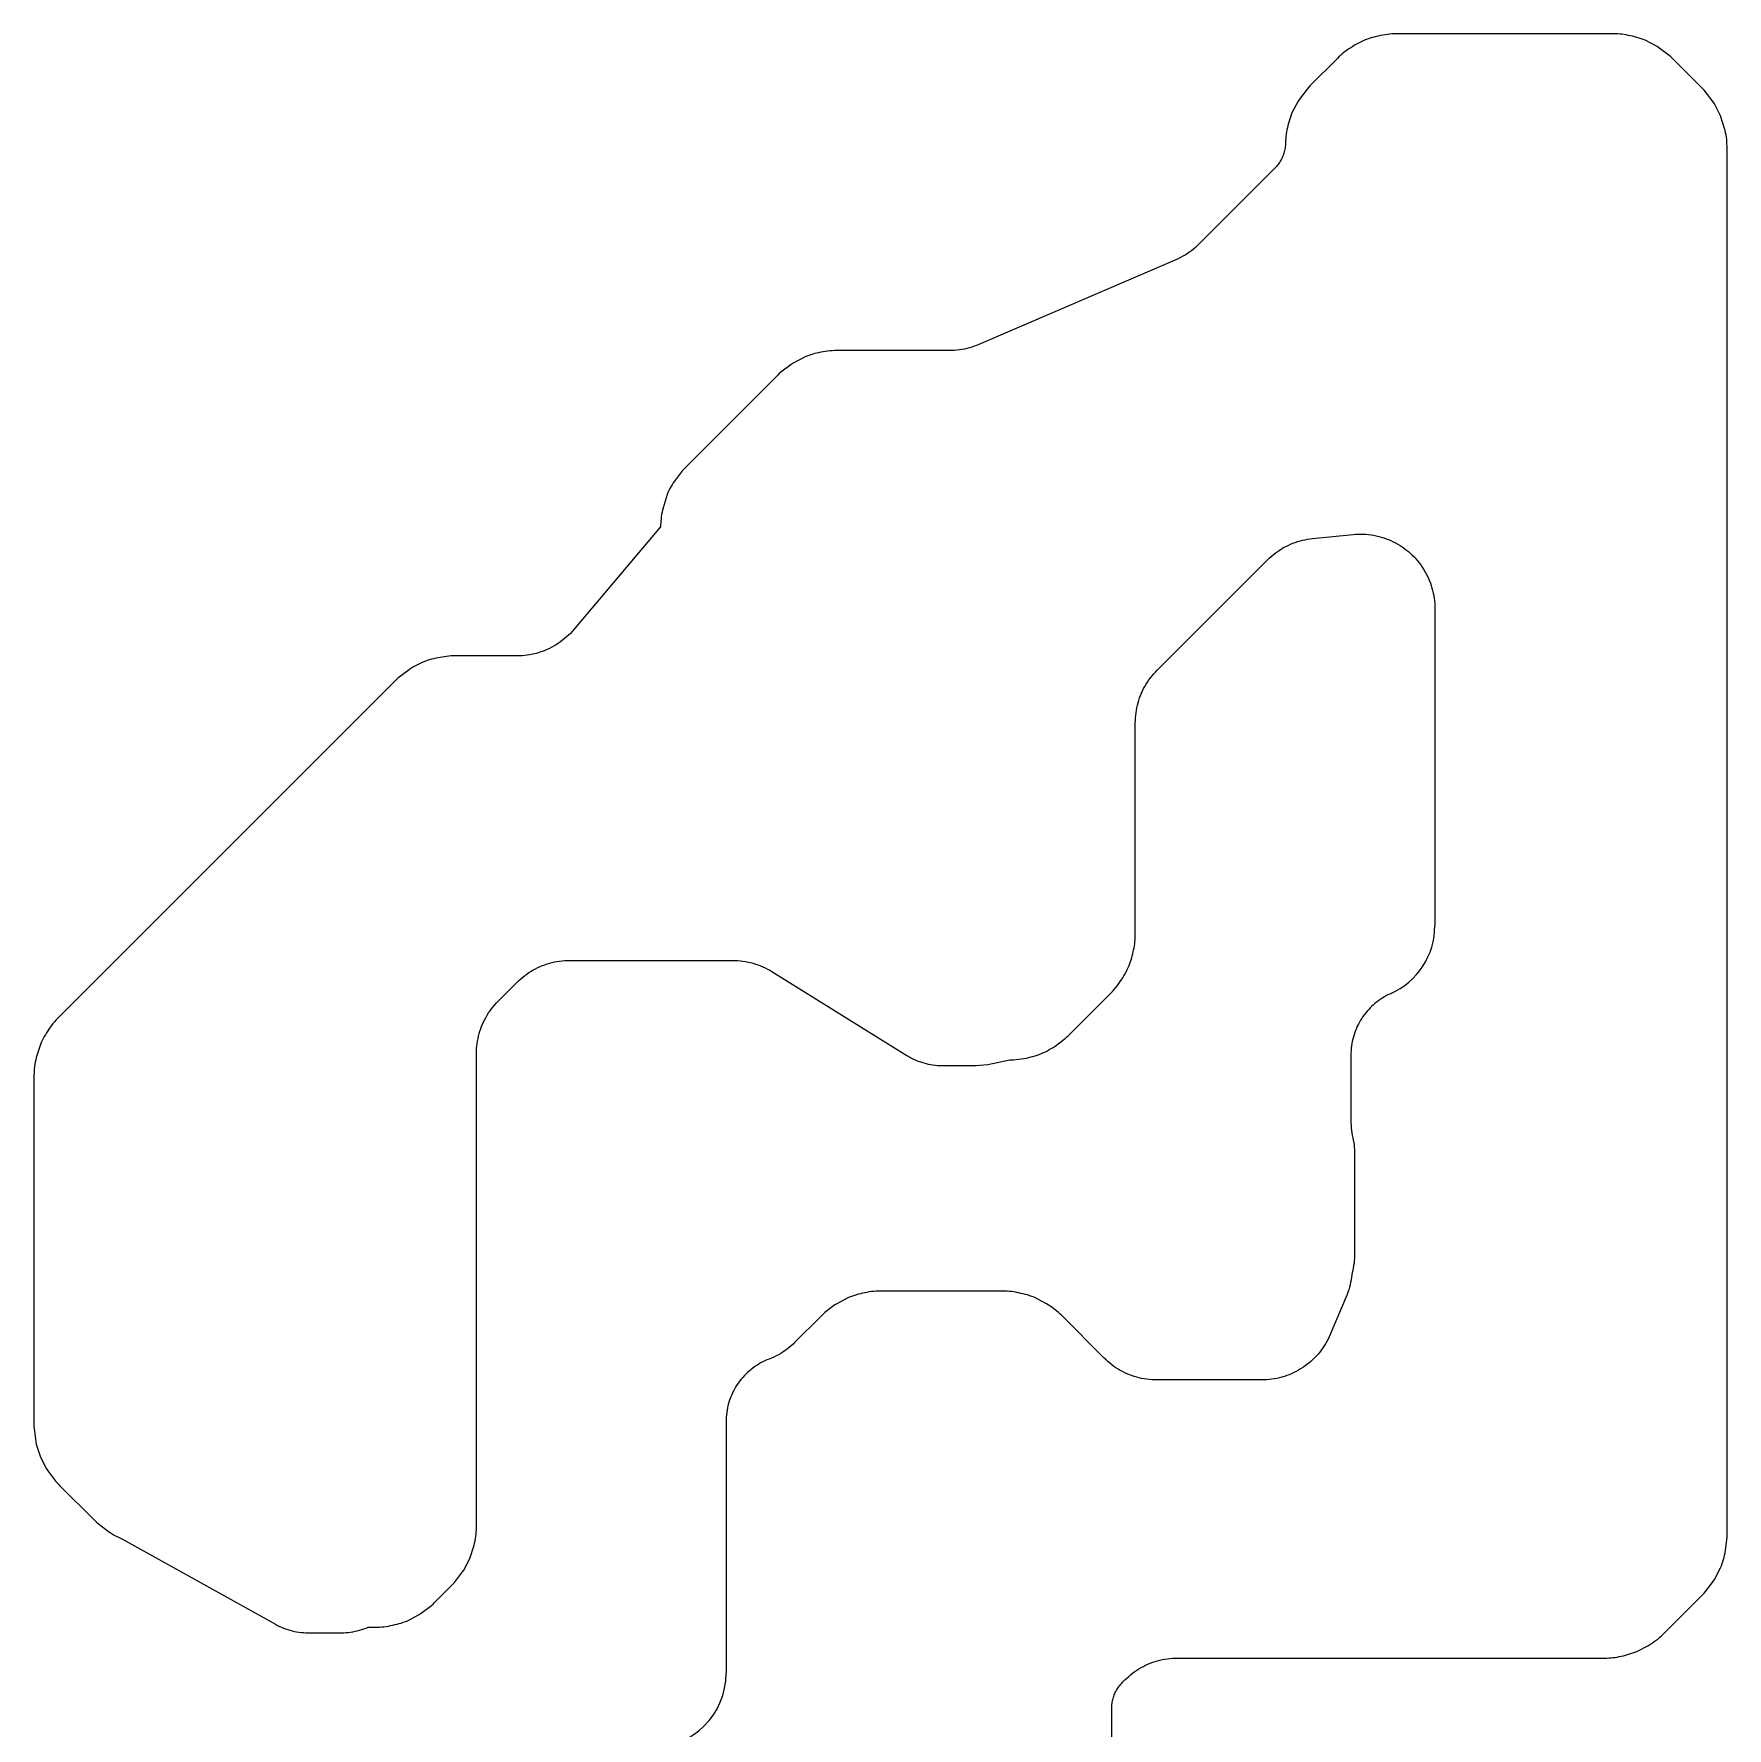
# Model space of a CAD drawing. Extents: x -48 to -1, y -15 to 136.
# Drawn here: x -48.1 to -2.6, y 90.41 to 135.93 of the extents above; entities that cross this region are included whole.
import ezdxf

# ---------------------------------------------------------------- set-up
doc = ezdxf.new("R2010")
doc.units = 0
doc.layers.add('DEFAULT', color=7, linetype='CONTINUOUS')

msp = doc.modelspace()

# ---------------------------------------------------------------- linework, layer by layer
at = {"layer": 'DEFAULT'}
for p, q in [((-12.507, 135.681), (-12.559, 135.653)), ((-12.454, 135.708), (-12.507, 135.681)), ((-12.4, 135.733), (-12.454, 135.708)), ((-12.345, 135.756), (-12.4, 135.733)), ((-12.294, 135.777), (-12.345, 135.756)), ((-12.242, 135.797), (-12.294, 135.777)), ((-12.189, 135.815), (-12.242, 135.797)), ((-12.136, 135.831), (-12.189, 135.815)), ((-12.083, 135.845), (-12.136, 135.831)), ((-12.029, 135.858), (-12.083, 135.845)), ((-11.974, 135.87), (-12.029, 135.858)), ((-11.914, 135.884), (-11.974, 135.87)), ((-11.854, 135.896), (-11.914, 135.884)), ((-11.793, 135.907), (-11.854, 135.896)), ((-11.732, 135.915), (-11.793, 135.907)), ((-11.67, 135.921), (-11.732, 135.915)), ((-11.609, 135.926), (-11.67, 135.921)), ((-11.547, 135.928), (-11.609, 135.926)), ((-11.481, 135.929), (-11.547, 135.928)), ((-5.664, 135.929), (-11.481, 135.929)), ((-5.598, 135.928), (-5.664, 135.929)), ((-5.541, 135.926), (-5.598, 135.928)), ((-5.484, 135.922), (-5.541, 135.926)), ((-5.427, 135.917), (-5.484, 135.922)), ((-5.37, 135.91), (-5.427, 135.917)), ((-5.313, 135.901), (-5.37, 135.91)), ((-5.257, 135.89), (-5.313, 135.901)), ((-5.201, 135.877), (-5.257, 135.89)), ((-5.14, 135.864), (-5.201, 135.877)), ((-5.082, 135.85), (-5.14, 135.864)), ((-5.025, 135.835), (-5.082, 135.85)), ((-4.967, 135.818), (-5.025, 135.835)), ((-4.911, 135.799), (-4.967, 135.818)), ((-4.855, 135.779), (-4.911, 135.799)), ((-4.8, 135.756), (-4.855, 135.779)), ((-4.484, 135.59), (-4.8, 135.756)), ((-13.072, 135.271), (-13.809, 134.534)), ((-13.03, 135.312), (-13.072, 135.271)), ((-12.986, 135.351), (-13.03, 135.312)), ((-12.943, 135.389), (-12.986, 135.351)), ((-12.899, 135.426), (-12.943, 135.389)), ((-12.854, 135.461), (-12.899, 135.426)), ((-12.808, 135.494), (-12.854, 135.461)), ((-12.761, 135.527), (-12.808, 135.494)), ((-12.713, 135.557), (-12.761, 135.527)), ((-12.661, 135.59), (-12.713, 135.557)), ((-12.611, 135.622), (-12.661, 135.59)), ((-12.559, 135.653), (-12.611, 135.622)), ((-4.432, 135.557), (-4.484, 135.59)), ((-4.159, 135.351), (-4.432, 135.557)), ((-4.116, 135.312), (-4.159, 135.351)), ((-4.073, 135.271), (-4.116, 135.312)), ((-3.26, 134.458), (-4.073, 135.271)), ((-13.889, 134.448), (-14.095, 134.175)), ((-13.85, 134.492), (-13.889, 134.448)), ((-13.809, 134.534), (-13.85, 134.492)), ((-3.219, 134.416), (-3.26, 134.458)), ((-3.18, 134.372), (-3.219, 134.416)), ((-2.974, 134.099), (-3.18, 134.372)), ((-14.129, 134.123), (-14.294, 133.807)), ((-14.095, 134.175), (-14.129, 134.123)), ((-2.941, 134.047), (-2.974, 134.099)), ((-2.775, 133.731), (-2.941, 134.047)), ((-14.415, 133.406), (-14.428, 133.35)), ((-14.402, 133.467), (-14.415, 133.406)), ((-14.294, 133.807), (-14.402, 133.467)), ((-2.667, 133.391), (-2.775, 133.731)), ((-2.654, 133.33), (-2.667, 133.391)), ((-14.47, 132.932), (-14.473, 132.897)), ((-14.467, 132.967), (-14.47, 132.932)), ((-14.466, 133.002), (-14.467, 132.967)), ((-14.464, 133.066), (-14.466, 133.009)), ((-14.466, 133.009), (-14.466, 133.002)), ((-14.461, 133.123), (-14.464, 133.066)), ((-14.455, 133.18), (-14.461, 133.123)), ((-14.448, 133.237), (-14.455, 133.18)), ((-14.439, 133.294), (-14.448, 133.237)), ((-14.428, 133.35), (-14.439, 133.294)), ((-2.641, 133.272), (-2.654, 133.33)), ((-2.63, 133.214), (-2.641, 133.272)), ((-2.621, 133.156), (-2.63, 133.214)), ((-2.613, 133.097), (-2.621, 133.156)), ((-2.608, 133.038), (-2.613, 133.097)), ((-2.605, 132.979), (-2.608, 133.038)), ((-2.602, 132.923), (-2.605, 132.979)), ((-14.627, 132.475), (-14.647, 132.446)), ((-14.609, 132.505), (-14.627, 132.475)), ((-14.591, 132.535), (-14.609, 132.505)), ((-14.575, 132.566), (-14.591, 132.535)), ((-14.56, 132.597), (-14.575, 132.566)), ((-14.546, 132.629), (-14.56, 132.597)), ((-14.532, 132.661), (-14.546, 132.629)), ((-14.521, 132.694), (-14.532, 132.661)), ((-14.51, 132.727), (-14.521, 132.694)), ((-14.5, 132.761), (-14.51, 132.727)), ((-14.492, 132.795), (-14.5, 132.761)), ((-14.484, 132.829), (-14.492, 132.795)), ((-14.478, 132.863), (-14.484, 132.829)), ((-14.473, 132.897), (-14.478, 132.863)), ((-2.601, 132.867), (-2.602, 132.923)), ((-2.601, 95.579), (-2.601, 132.867)), ((-14.759, 132.313), (-16.788, 130.284)), ((-14.735, 132.338), (-14.759, 132.313)), ((-14.711, 132.364), (-14.735, 132.338)), ((-14.689, 132.391), (-14.711, 132.364)), ((-14.667, 132.418), (-14.689, 132.391)), ((-14.647, 132.446), (-14.667, 132.418)), ((-16.838, 130.236), (-16.889, 130.19)), ((-16.788, 130.284), (-16.838, 130.236)), ((-17.412, 129.861), (-22.706, 127.583)), ((-17.349, 129.889), (-17.412, 129.861)), ((-17.287, 129.919), (-17.349, 129.889)), ((-17.226, 129.952), (-17.287, 129.919)), ((-17.167, 129.987), (-17.226, 129.952)), ((-17.109, 130.023), (-17.167, 129.987)), ((-17.052, 130.062), (-17.109, 130.023)), ((-16.996, 130.103), (-17.052, 130.062)), ((-16.942, 130.145), (-16.996, 130.103)), ((-16.889, 130.19), (-16.942, 130.145)), ((-23.027, 127.476), (-23.093, 127.461)), ((-22.962, 127.493), (-23.027, 127.476)), ((-22.897, 127.512), (-22.962, 127.493)), ((-22.832, 127.534), (-22.897, 127.512)), ((-22.769, 127.557), (-22.832, 127.534)), ((-22.706, 127.583), (-22.769, 127.557)), ((-27.749, 127.049), (-28.025, 126.84)), ((-27.697, 127.082), (-27.749, 127.049)), ((-27.377, 127.249), (-27.697, 127.082)), ((-27.327, 127.27), (-27.377, 127.249)), ((-27.275, 127.289), (-27.327, 127.27)), ((-27.224, 127.306), (-27.275, 127.289)), ((-27.171, 127.322), (-27.224, 127.306)), ((-27.119, 127.337), (-27.171, 127.322)), ((-27.065, 127.349), (-27.119, 127.337)), ((-27.012, 127.361), (-27.065, 127.349)), ((-26.952, 127.375), (-27.012, 127.361)), ((-26.891, 127.387), (-26.952, 127.375)), ((-26.83, 127.398), (-26.891, 127.387)), ((-26.769, 127.406), (-26.83, 127.398)), ((-26.707, 127.412), (-26.769, 127.406)), ((-26.645, 127.417), (-26.707, 127.412)), ((-26.583, 127.419), (-26.645, 127.417)), ((-26.518, 127.42), (-26.583, 127.419)), ((-23.497, 127.42), (-26.518, 127.42)), ((-23.429, 127.421), (-23.497, 127.42)), ((-23.361, 127.425), (-23.429, 127.421)), ((-23.294, 127.43), (-23.361, 127.425)), ((-23.227, 127.438), (-23.294, 127.43)), ((-23.16, 127.449), (-23.227, 127.438)), ((-23.093, 127.461), (-23.16, 127.449)), ((-28.109, 126.762), (-30.565, 124.305)), ((-28.068, 126.801), (-28.109, 126.762)), ((-28.025, 126.84), (-28.068, 126.801)), ((-30.565, 124.305), (-30.6, 124.27)), ((-30.917, 123.862), (-30.949, 123.812)), ((-30.884, 123.914), (-30.917, 123.862)), ((-30.667, 124.199), (-30.884, 123.914)), ((-30.634, 124.235), (-30.667, 124.199)), ((-30.6, 124.27), (-30.634, 124.235)), ((-31.082, 123.549), (-31.193, 123.196)), ((-31.059, 123.603), (-31.082, 123.549)), ((-31.034, 123.657), (-31.059, 123.603)), ((-31.007, 123.71), (-31.034, 123.657)), ((-30.979, 123.761), (-31.007, 123.71)), ((-30.949, 123.812), (-30.979, 123.761)), ((-31.239, 122.958), (-31.246, 122.899)), ((-31.23, 123.018), (-31.239, 122.958)), ((-31.22, 123.077), (-31.23, 123.018)), ((-31.207, 123.135), (-31.22, 123.077)), ((-31.193, 123.196), (-31.207, 123.135)), ((-31.257, 122.681), (-33.589, 119.924)), ((-31.256, 122.73), (-31.257, 122.681)), ((-31.254, 122.779), (-31.256, 122.73)), ((-31.251, 122.839), (-31.254, 122.779)), ((-31.246, 122.899), (-31.251, 122.839)), ((-13.738, 122.369), (-12.653, 122.478)), ((-12.653, 122.478), (-12.584, 122.484)), ((-12.584, 122.484), (-12.514, 122.487)), ((-12.514, 122.487), (-12.445, 122.488)), ((-12.445, 122.488), (-12.375, 122.486)), ((-12.375, 122.486), (-12.306, 122.482)), ((-12.306, 122.482), (-12.237, 122.476)), ((-12.237, 122.476), (-12.167, 122.467)), ((-12.167, 122.467), (-12.099, 122.456)), ((-14.746, 121.973), (-14.691, 122.014)), ((-14.691, 122.014), (-14.634, 122.052)), ((-14.634, 122.052), (-14.576, 122.089)), ((-14.576, 122.089), (-14.517, 122.124)), ((-14.517, 122.124), (-14.456, 122.156)), ((-14.456, 122.156), (-14.395, 122.186)), ((-14.395, 122.186), (-14.333, 122.215)), ((-14.333, 122.215), (-14.269, 122.241)), ((-14.269, 122.241), (-14.205, 122.265)), ((-14.205, 122.265), (-14.14, 122.287)), ((-14.14, 122.287), (-14.074, 122.306)), ((-14.074, 122.306), (-14.008, 122.323)), ((-14.008, 122.323), (-13.941, 122.338)), ((-13.941, 122.338), (-13.874, 122.351)), ((-13.874, 122.351), (-13.806, 122.361)), ((-13.806, 122.361), (-13.738, 122.369)), ((-12.099, 122.456), (-12.03, 122.442)), ((-12.03, 122.442), (-11.963, 122.426)), ((-11.963, 122.426), (-11.896, 122.408)), ((-11.896, 122.408), (-11.829, 122.388)), ((-11.829, 122.388), (-11.763, 122.365)), ((-11.763, 122.365), (-11.698, 122.339)), ((-11.698, 122.339), (-11.634, 122.312)), ((-11.634, 122.312), (-11.571, 122.282)), ((-11.571, 122.282), (-11.51, 122.251)), ((-11.51, 122.251), (-11.449, 122.217)), ((-11.449, 122.217), (-11.389, 122.181)), ((-11.389, 122.181), (-11.331, 122.143)), ((-11.331, 122.143), (-11.274, 122.102)), ((-11.274, 122.102), (-11.219, 122.06)), ((-11.219, 122.06), (-11.165, 122.017)), ((-11.165, 122.017), (-11.112, 121.971)), ((-17.916, 118.83), (-14.953, 121.793)), ((-14.953, 121.793), (-14.903, 121.841)), ((-14.903, 121.841), (-14.852, 121.887)), ((-14.852, 121.887), (-14.8, 121.931)), ((-14.8, 121.931), (-14.746, 121.973)), ((-11.112, 121.971), (-11.061, 121.923)), ((-11.061, 121.923), (-11.012, 121.874)), ((-11.012, 121.874), (-10.965, 121.823)), ((-10.965, 121.823), (-10.919, 121.77)), ((-10.919, 121.77), (-10.876, 121.716)), ((-10.876, 121.716), (-10.834, 121.66)), ((-10.834, 121.66), (-10.794, 121.603)), ((-10.794, 121.603), (-10.756, 121.545)), ((-10.756, 121.545), (-10.721, 121.485)), ((-10.721, 121.485), (-10.687, 121.424)), ((-10.687, 121.424), (-10.655, 121.362)), ((-10.655, 121.362), (-10.626, 121.299)), ((-10.626, 121.299), (-10.599, 121.235)), ((-10.599, 121.235), (-10.574, 121.17)), ((-10.574, 121.17), (-10.551, 121.104)), ((-10.551, 121.104), (-10.531, 121.037)), ((-10.531, 121.037), (-10.513, 120.97)), ((-10.513, 120.97), (-10.498, 120.902)), ((-10.498, 120.902), (-10.484, 120.834)), ((-10.484, 120.834), (-10.473, 120.765)), ((-10.473, 120.765), (-10.465, 120.696)), ((-10.465, 120.696), (-10.459, 120.627)), ((-10.459, 120.627), (-10.455, 120.557)), ((-10.455, 120.557), (-10.454, 120.488)), ((-10.454, 120.488), (-10.454, 111.967)), ((-33.732, 119.772), (-33.783, 119.725)), ((-33.683, 119.821), (-33.732, 119.772)), ((-33.635, 119.872), (-33.683, 119.821)), ((-33.589, 119.924), (-33.635, 119.872)), ((-34.634, 119.275), (-34.702, 119.259)), ((-34.567, 119.293), (-34.634, 119.275)), ((-34.501, 119.313), (-34.567, 119.293)), ((-34.435, 119.335), (-34.501, 119.313)), ((-34.37, 119.36), (-34.435, 119.335)), ((-34.306, 119.387), (-34.37, 119.36)), ((-34.243, 119.417), (-34.306, 119.387)), ((-34.181, 119.448), (-34.243, 119.417)), ((-34.12, 119.482), (-34.181, 119.448)), ((-34.061, 119.517), (-34.12, 119.482)), ((-34.002, 119.555), (-34.061, 119.517)), ((-33.945, 119.595), (-34.002, 119.555)), ((-33.89, 119.636), (-33.945, 119.595)), ((-33.836, 119.68), (-33.89, 119.636)), ((-33.783, 119.725), (-33.836, 119.68)), ((-38.018, 118.845), (-38.319, 118.613)), ((-37.966, 118.878), (-38.018, 118.845)), ((-37.915, 118.91), (-37.966, 118.878)), ((-37.863, 118.941), (-37.915, 118.91)), ((-37.81, 118.969), (-37.863, 118.941)), ((-37.756, 118.996), (-37.81, 118.969)), ((-37.702, 119.022), (-37.756, 118.996)), ((-37.646, 119.045), (-37.702, 119.022)), ((-37.59, 119.068), (-37.646, 119.045)), ((-37.532, 119.089), (-37.59, 119.068)), ((-37.474, 119.108), (-37.532, 119.089)), ((-37.416, 119.125), (-37.474, 119.108)), ((-37.356, 119.14), (-37.416, 119.125)), ((-37.297, 119.153), (-37.356, 119.14)), ((-37.236, 119.167), (-37.297, 119.153)), ((-36.898, 119.213), (-37.236, 119.167)), ((-36.842, 119.215), (-36.898, 119.213)), ((-36.787, 119.216), (-36.842, 119.215)), ((-35.116, 119.216), (-36.787, 119.216)), ((-35.047, 119.217), (-35.116, 119.216)), ((-34.977, 119.221), (-35.047, 119.217)), ((-34.908, 119.227), (-34.977, 119.221)), ((-34.839, 119.235), (-34.908, 119.227)), ((-34.77, 119.246), (-34.839, 119.235)), ((-34.702, 119.259), (-34.77, 119.246)), ((-17.964, 118.781), (-17.916, 118.83)), ((-38.378, 118.557), (-47.405, 109.53)), ((-38.319, 118.613), (-38.378, 118.557)), ((-18.278, 118.336), (-18.245, 118.396)), ((-18.245, 118.396), (-18.211, 118.455)), ((-18.211, 118.455), (-18.174, 118.513)), ((-18.174, 118.513), (-18.136, 118.569)), ((-18.136, 118.569), (-18.096, 118.624)), ((-18.096, 118.624), (-18.053, 118.678)), ((-18.053, 118.678), (-18.009, 118.73)), ((-18.009, 118.73), (-17.964, 118.781)), ((-18.445, 117.889), (-18.428, 117.955)), ((-18.428, 117.955), (-18.408, 118.021)), ((-18.408, 118.021), (-18.387, 118.086)), ((-18.387, 118.086), (-18.363, 118.15)), ((-18.363, 118.15), (-18.337, 118.213)), ((-18.337, 118.213), (-18.308, 118.275)), ((-18.308, 118.275), (-18.278, 118.336)), ((-18.502, 117.416), (-18.501, 117.484)), ((-18.501, 117.484), (-18.497, 117.552)), ((-18.497, 117.552), (-18.492, 117.62)), ((-18.492, 117.62), (-18.483, 117.688)), ((-18.483, 117.688), (-18.473, 117.756)), ((-18.473, 117.756), (-18.46, 117.823)), ((-18.46, 117.823), (-18.445, 117.889)), ((-18.502, 111.748), (-18.502, 117.416)), ((-18.513, 111.531), (-18.508, 111.584)), ((-18.508, 111.584), (-18.505, 111.638)), ((-18.505, 111.638), (-18.503, 111.693)), ((-18.503, 111.693), (-18.502, 111.748)), ((-18.612, 111.053), (-18.597, 111.106)), ((-18.597, 111.106), (-18.583, 111.159)), ((-18.583, 111.159), (-18.57, 111.212)), ((-18.57, 111.212), (-18.559, 111.266)), ((-18.559, 111.266), (-18.547, 111.318)), ((-18.547, 111.318), (-18.536, 111.371)), ((-18.536, 111.371), (-18.527, 111.424)), ((-18.527, 111.424), (-18.519, 111.477)), ((-18.519, 111.477), (-18.513, 111.531)), ((-34.96, 110.585), (-34.907, 110.627)), ((-34.907, 110.627), (-34.852, 110.667)), ((-34.852, 110.667), (-34.795, 110.705)), ((-34.795, 110.705), (-34.737, 110.742)), ((-34.737, 110.742), (-34.678, 110.776)), ((-34.678, 110.776), (-34.618, 110.809)), ((-34.618, 110.809), (-34.557, 110.839)), ((-34.557, 110.839), (-34.495, 110.867)), ((-34.495, 110.867), (-34.432, 110.894)), ((-34.432, 110.894), (-34.368, 110.918)), ((-34.368, 110.918), (-34.303, 110.939)), ((-34.303, 110.939), (-34.238, 110.959)), ((-34.238, 110.959), (-34.172, 110.976)), ((-34.172, 110.976), (-34.105, 110.991)), ((-34.105, 110.991), (-34.038, 111.004)), ((-34.038, 111.004), (-33.971, 111.014)), ((-33.971, 111.014), (-33.903, 111.023)), ((-33.903, 111.023), (-33.835, 111.028)), ((-33.835, 111.028), (-33.767, 111.032)), ((-33.767, 111.032), (-33.698, 111.033)), ((-33.698, 111.033), (-29.321, 111.033)), ((-29.321, 111.033), (-29.251, 111.032)), ((-29.251, 111.032), (-29.182, 111.028)), ((-29.182, 111.028), (-29.113, 111.022)), ((-29.113, 111.022), (-29.044, 111.014)), ((-29.044, 111.014), (-28.975, 111.003)), ((-28.975, 111.003), (-28.907, 110.99)), ((-28.907, 110.99), (-28.839, 110.974)), ((-28.839, 110.974), (-28.772, 110.956)), ((-28.772, 110.956), (-28.706, 110.936)), ((-28.706, 110.936), (-28.64, 110.913)), ((-28.64, 110.913), (-28.575, 110.889)), ((-28.575, 110.889), (-28.511, 110.862)), ((-28.511, 110.862), (-28.448, 110.832)), ((-28.448, 110.832), (-28.386, 110.801)), ((-28.386, 110.801), (-28.325, 110.767)), ((-28.325, 110.767), (-28.265, 110.732)), ((-28.265, 110.732), (-24.641, 108.479)), ((-18.807, 110.62), (-18.775, 110.674)), ((-18.775, 110.674), (-18.746, 110.729)), ((-18.746, 110.729), (-18.718, 110.785)), ((-18.718, 110.785), (-18.692, 110.842)), ((-18.692, 110.842), (-18.669, 110.899)), ((-18.669, 110.899), (-18.648, 110.95)), ((-18.648, 110.95), (-18.629, 111.001)), ((-18.629, 111.001), (-18.612, 111.053)), ((-35.62, 109.94), (-35.112, 110.447)), ((-35.112, 110.447), (-35.063, 110.495)), ((-35.063, 110.495), (-35.013, 110.541)), ((-35.013, 110.541), (-34.96, 110.585)), ((-19.161, 110.156), (-19.119, 110.2)), ((-19.119, 110.2), (-19.073, 110.251)), ((-19.073, 110.251), (-19.028, 110.303)), ((-19.028, 110.303), (-18.985, 110.356)), ((-18.985, 110.356), (-18.944, 110.411)), ((-18.944, 110.411), (-18.905, 110.467)), ((-18.905, 110.467), (-18.868, 110.525)), ((-18.868, 110.525), (-18.84, 110.568)), ((-18.84, 110.568), (-18.807, 110.62)), ((-35.84, 109.679), (-35.799, 109.734)), ((-35.799, 109.734), (-35.757, 109.788)), ((-35.757, 109.788), (-35.713, 109.84)), ((-35.713, 109.84), (-35.667, 109.891)), ((-35.667, 109.891), (-35.62, 109.94)), ((-20.3, 109.017), (-19.161, 110.156)), ((-12.232, 109.716), (-12.272, 109.67)), ((-12.19, 109.76), (-12.232, 109.716)), ((-12.146, 109.803), (-12.19, 109.76)), ((-12.101, 109.844), (-12.146, 109.803)), ((-12.055, 109.883), (-12.101, 109.844)), ((-12.007, 109.921), (-12.055, 109.883)), ((-11.958, 109.958), (-12.007, 109.921)), ((-11.908, 109.993), (-11.958, 109.958)), ((-11.856, 110.026), (-11.908, 109.993)), ((-11.804, 110.057), (-11.856, 110.026)), ((-11.751, 110.086), (-11.804, 110.057)), ((-11.696, 110.114), (-11.751, 110.086)), ((-11.641, 110.139), (-11.696, 110.114)), ((-47.623, 109.287), (-47.658, 109.239)), ((-47.586, 109.334), (-47.623, 109.287)), ((-47.547, 109.379), (-47.586, 109.334)), ((-47.507, 109.424), (-47.547, 109.379)), ((-47.474, 109.46), (-47.507, 109.424)), ((-47.44, 109.495), (-47.474, 109.46)), ((-47.405, 109.53), (-47.44, 109.495)), ((-36.09, 109.196), (-36.066, 109.26)), ((-36.066, 109.26), (-36.04, 109.323)), ((-36.04, 109.323), (-36.012, 109.385)), ((-36.012, 109.385), (-35.981, 109.446)), ((-35.981, 109.446), (-35.949, 109.506)), ((-35.949, 109.506), (-35.914, 109.565)), ((-35.914, 109.565), (-35.878, 109.623)), ((-35.878, 109.623), (-35.84, 109.679)), ((-12.537, 109.262), (-12.562, 109.207)), ((-12.51, 109.317), (-12.537, 109.262)), ((-12.482, 109.371), (-12.51, 109.317)), ((-12.451, 109.424), (-12.482, 109.371)), ((-12.419, 109.475), (-12.451, 109.424)), ((-12.385, 109.526), (-12.419, 109.475)), ((-12.349, 109.575), (-12.385, 109.526)), ((-12.311, 109.624), (-12.349, 109.575)), ((-12.272, 109.67), (-12.311, 109.624)), ((-47.899, 108.828), (-47.922, 108.774)), ((-47.874, 108.882), (-47.899, 108.828)), ((-47.848, 108.935), (-47.874, 108.882)), ((-47.819, 108.986), (-47.848, 108.935)), ((-47.789, 109.037), (-47.819, 108.986)), ((-47.758, 109.087), (-47.789, 109.037)), ((-47.724, 109.139), (-47.758, 109.087)), ((-47.692, 109.189), (-47.724, 109.139)), ((-47.658, 109.239), (-47.692, 109.189)), ((-36.187, 108.798), (-36.177, 108.866)), ((-36.177, 108.866), (-36.164, 108.933)), ((-36.164, 108.933), (-36.149, 108.999)), ((-36.149, 108.999), (-36.132, 109.065)), ((-36.132, 109.065), (-36.112, 109.131)), ((-36.112, 109.131), (-36.09, 109.196)), ((-20.659, 108.731), (-20.386, 108.937)), ((-20.386, 108.937), (-20.343, 108.976)), ((-20.343, 108.976), (-20.3, 109.017)), ((-12.672, 108.858), (-12.683, 108.798)), ((-12.659, 108.918), (-12.672, 108.858)), ((-12.643, 108.977), (-12.659, 108.918)), ((-12.626, 109.035), (-12.643, 108.977)), ((-12.607, 109.093), (-12.626, 109.035)), ((-12.586, 109.15), (-12.607, 109.093)), ((-12.562, 109.207), (-12.586, 109.15)), ((-48.047, 108.36), (-48.06, 108.302)), ((-48.033, 108.421), (-48.047, 108.36)), ((-47.922, 108.774), (-48.033, 108.421)), ((-36.206, 108.526), (-36.205, 108.594)), ((-36.206, 95.833), (-36.206, 108.526)), ((-36.205, 108.594), (-36.201, 108.662)), ((-36.201, 108.662), (-36.195, 108.73)), ((-36.195, 108.73), (-36.187, 108.798)), ((-24.641, 108.479), (-24.588, 108.447)), ((-24.588, 108.447), (-24.533, 108.417)), ((-24.533, 108.417), (-24.477, 108.389)), ((-24.477, 108.389), (-24.42, 108.362)), ((-24.42, 108.362), (-24.363, 108.338)), ((-22.461, 108.239), (-21.876, 108.358)), ((-21.876, 108.358), (-21.779, 108.361)), ((-21.779, 108.361), (-21.428, 108.411)), ((-21.428, 108.411), (-21.367, 108.424)), ((-21.367, 108.424), (-21.309, 108.438)), ((-21.309, 108.438), (-21.252, 108.453)), ((-21.252, 108.453), (-21.194, 108.47)), ((-21.194, 108.47), (-21.138, 108.489)), ((-21.138, 108.489), (-21.082, 108.509)), ((-21.082, 108.509), (-21.027, 108.532)), ((-21.027, 108.532), (-20.972, 108.555)), ((-20.972, 108.555), (-20.918, 108.58)), ((-20.918, 108.58), (-20.865, 108.607)), ((-20.865, 108.607), (-20.813, 108.635)), ((-20.813, 108.635), (-20.762, 108.666)), ((-20.762, 108.666), (-20.711, 108.697)), ((-20.711, 108.697), (-20.659, 108.731)), ((-12.708, 108.556), (-12.709, 108.495)), ((-12.709, 108.495), (-12.709, 106.735)), ((-12.705, 108.617), (-12.708, 108.556)), ((-12.7, 108.678), (-12.705, 108.617)), ((-12.693, 108.738), (-12.7, 108.678)), ((-12.683, 108.798), (-12.693, 108.738)), ((-48.096, 107.955), (-48.097, 107.906)), ((-48.097, 107.906), (-48.097, 98.551)), ((-48.094, 108.004), (-48.096, 107.955)), ((-48.091, 108.064), (-48.094, 108.004)), ((-48.087, 108.124), (-48.091, 108.064)), ((-48.08, 108.183), (-48.087, 108.124)), ((-48.071, 108.243), (-48.08, 108.183)), ((-48.06, 108.302), (-48.071, 108.243)), ((-24.363, 108.338), (-24.304, 108.316)), ((-24.304, 108.316), (-24.245, 108.295)), ((-24.245, 108.295), (-24.185, 108.277)), ((-24.185, 108.277), (-24.125, 108.261)), ((-24.125, 108.261), (-24.064, 108.247)), ((-24.064, 108.247), (-24.002, 108.235)), ((-24.002, 108.235), (-23.941, 108.225)), ((-23.941, 108.225), (-23.878, 108.218)), ((-23.878, 108.218), (-23.816, 108.212)), ((-23.816, 108.212), (-23.754, 108.209)), ((-23.754, 108.209), (-23.691, 108.208)), ((-23.691, 108.208), (-22.791, 108.208)), ((-22.791, 108.208), (-22.461, 108.239)), ((-12.709, 106.735), (-12.709, 106.725)), ((-12.709, 106.725), (-12.708, 106.66)), ((-12.708, 106.66), (-12.705, 106.594)), ((-12.705, 106.594), (-12.7, 106.529)), ((-12.7, 106.529), (-12.693, 106.464)), ((-12.693, 106.464), (-12.684, 106.399)), ((-12.684, 106.399), (-12.673, 106.334)), ((-12.673, 106.334), (-12.659, 106.27)), ((-12.659, 106.27), (-12.646, 106.207)), ((-12.646, 106.207), (-12.635, 106.144)), ((-12.635, 106.144), (-12.625, 106.081)), ((-12.625, 106.081), (-12.618, 106.017)), ((-12.618, 106.017), (-12.613, 105.954)), ((-12.613, 105.954), (-12.61, 105.89)), ((-12.61, 105.89), (-12.609, 105.826)), ((-12.609, 105.826), (-12.609, 103.161)), ((-12.626, 102.899), (-12.636, 102.834)), ((-12.619, 102.964), (-12.626, 102.899)), ((-12.613, 103.03), (-12.619, 102.964)), ((-12.61, 103.095), (-12.613, 103.03)), ((-12.609, 103.161), (-12.61, 103.095)), ((-12.705, 102.453), (-12.717, 102.385)), ((-12.695, 102.521), (-12.705, 102.453)), ((-12.686, 102.583), (-12.695, 102.521)), ((-12.675, 102.644), (-12.686, 102.583)), ((-12.662, 102.705), (-12.675, 102.644)), ((-12.648, 102.769), (-12.662, 102.705)), ((-12.636, 102.834), (-12.648, 102.769)), ((-26.205, 101.974), (-26.521, 101.808)), ((-26.154, 101.995), (-26.205, 101.974)), ((-26.102, 102.015), (-26.154, 101.995)), ((-26.049, 102.033), (-26.102, 102.015)), ((-25.996, 102.049), (-26.049, 102.033)), ((-25.943, 102.063), (-25.996, 102.049)), ((-25.889, 102.076), (-25.943, 102.063)), ((-25.834, 102.088), (-25.889, 102.076)), ((-25.774, 102.102), (-25.834, 102.088)), ((-25.714, 102.114), (-25.774, 102.102)), ((-25.653, 102.125), (-25.714, 102.114)), ((-25.592, 102.133), (-25.653, 102.125)), ((-25.53, 102.139), (-25.592, 102.133)), ((-25.469, 102.144), (-25.53, 102.139)), ((-25.407, 102.146), (-25.469, 102.144)), ((-25.341, 102.147), (-25.407, 102.146)), ((-22.073, 102.147), (-25.341, 102.147)), ((-22.008, 102.146), (-22.073, 102.147)), ((-21.946, 102.144), (-22.008, 102.146)), ((-21.883, 102.14), (-21.946, 102.144)), ((-21.821, 102.133), (-21.883, 102.14)), ((-21.759, 102.125), (-21.821, 102.133)), ((-21.698, 102.114), (-21.759, 102.125)), ((-21.637, 102.102), (-21.698, 102.114)), ((-21.576, 102.087), (-21.637, 102.102)), ((-21.516, 102.074), (-21.576, 102.087)), ((-21.457, 102.06), (-21.516, 102.074)), ((-21.398, 102.043), (-21.457, 102.06)), ((-21.339, 102.024), (-21.398, 102.043)), ((-21.281, 102.003), (-21.339, 102.024)), ((-21.224, 101.981), (-21.281, 102.003)), ((-20.892, 101.808), (-21.224, 101.981)), ((-12.837, 101.992), (-13.266, 100.98)), ((-12.812, 102.056), (-12.837, 101.992)), ((-12.788, 102.12), (-12.812, 102.056)), ((-12.767, 102.186), (-12.788, 102.12)), ((-12.748, 102.252), (-12.767, 102.186)), ((-12.731, 102.318), (-12.748, 102.252)), ((-12.717, 102.385), (-12.731, 102.318)), ((-26.887, 101.532), (-26.926, 101.495)), ((-26.846, 101.569), (-26.887, 101.532)), ((-26.573, 101.775), (-26.846, 101.569)), ((-26.521, 101.808), (-26.573, 101.775)), ((-20.84, 101.775), (-20.892, 101.808)), ((-20.792, 101.745), (-20.84, 101.775)), ((-20.745, 101.712), (-20.792, 101.745)), ((-20.699, 101.679), (-20.745, 101.712)), ((-20.654, 101.644), (-20.699, 101.679)), ((-20.61, 101.607), (-20.654, 101.644)), ((-20.567, 101.569), (-20.61, 101.607)), ((-20.523, 101.53), (-20.567, 101.569)), ((-20.481, 101.488), (-20.523, 101.53)), ((-26.965, 101.456), (-27.648, 100.773)), ((-26.926, 101.495), (-26.965, 101.456)), ((-19.339, 100.346), (-20.481, 101.488)), ((-27.803, 100.633), (-27.858, 100.59)), ((-27.75, 100.678), (-27.803, 100.633)), ((-27.698, 100.724), (-27.75, 100.678)), ((-27.648, 100.773), (-27.698, 100.724)), ((-13.465, 100.619), (-13.505, 100.563)), ((-13.427, 100.676), (-13.465, 100.619)), ((-13.39, 100.735), (-13.427, 100.676)), ((-13.356, 100.794), (-13.39, 100.735)), ((-13.324, 100.855), (-13.356, 100.794)), ((-13.294, 100.917), (-13.324, 100.855)), ((-13.266, 100.98), (-13.294, 100.917)), ((-28.622, 100.185), (-28.675, 100.152)), ((-28.569, 100.216), (-28.622, 100.185)), ((-28.514, 100.245), (-28.569, 100.216)), ((-28.458, 100.272), (-28.514, 100.245)), ((-28.402, 100.297), (-28.458, 100.272)), ((-28.344, 100.32), (-28.402, 100.297)), ((-28.28, 100.346), (-28.344, 100.32)), ((-28.216, 100.375), (-28.28, 100.346)), ((-28.153, 100.405), (-28.216, 100.375)), ((-28.092, 100.438), (-28.153, 100.405)), ((-28.031, 100.473), (-28.092, 100.438)), ((-27.972, 100.51), (-28.031, 100.473)), ((-27.915, 100.549), (-27.972, 100.51)), ((-27.858, 100.59), (-27.915, 100.549)), ((-19.29, 100.299), (-19.339, 100.346)), ((-19.239, 100.253), (-19.29, 100.299)), ((-19.187, 100.209), (-19.239, 100.253)), ((-19.133, 100.167), (-19.187, 100.209)), ((-19.078, 100.126), (-19.133, 100.167)), ((-13.891, 100.173), (-13.946, 100.132)), ((-13.837, 100.215), (-13.891, 100.173)), ((-13.785, 100.26), (-13.837, 100.215)), ((-13.734, 100.306), (-13.785, 100.26)), ((-13.685, 100.355), (-13.734, 100.306)), ((-13.637, 100.404), (-13.685, 100.355)), ((-13.591, 100.456), (-13.637, 100.404)), ((-13.547, 100.509), (-13.591, 100.456)), ((-13.505, 100.563), (-13.547, 100.509)), ((-29.128, 99.734), (-29.164, 99.685)), ((-29.089, 99.783), (-29.128, 99.734)), ((-29.049, 99.83), (-29.089, 99.783)), ((-29.007, 99.876), (-29.049, 99.83)), ((-28.964, 99.92), (-29.007, 99.876)), ((-28.919, 99.963), (-28.964, 99.92)), ((-28.873, 100.004), (-28.919, 99.963)), ((-28.825, 100.044), (-28.873, 100.004)), ((-28.777, 100.081), (-28.825, 100.044)), ((-28.726, 100.118), (-28.777, 100.081)), ((-28.675, 100.152), (-28.726, 100.118)), ((-19.022, 100.088), (-19.078, 100.126)), ((-18.964, 100.051), (-19.022, 100.088)), ((-18.905, 100.017), (-18.964, 100.051)), ((-18.845, 99.984), (-18.905, 100.017)), ((-18.784, 99.954), (-18.845, 99.984)), ((-18.722, 99.926), (-18.784, 99.954)), ((-18.659, 99.9), (-18.722, 99.926)), ((-18.595, 99.876), (-18.659, 99.9)), ((-18.53, 99.854), (-18.595, 99.876)), ((-18.464, 99.834), (-18.53, 99.854)), ((-18.398, 99.817), (-18.464, 99.834)), ((-18.332, 99.802), (-18.398, 99.817)), ((-18.265, 99.789), (-18.332, 99.802)), ((-18.197, 99.779), (-18.265, 99.789)), ((-18.129, 99.77), (-18.197, 99.779)), ((-18.061, 99.765), (-18.129, 99.77)), ((-17.993, 99.761), (-18.061, 99.765)), ((-17.925, 99.76), (-17.993, 99.761)), ((-15.108, 99.76), (-17.925, 99.76)), ((-15.039, 99.761), (-15.108, 99.76)), ((-14.97, 99.765), (-15.039, 99.761)), ((-14.902, 99.771), (-14.97, 99.765)), ((-14.833, 99.779), (-14.902, 99.771)), ((-14.765, 99.79), (-14.833, 99.779)), ((-14.698, 99.802), (-14.765, 99.79)), ((-14.63, 99.818), (-14.698, 99.802)), ((-14.564, 99.835), (-14.63, 99.818)), ((-14.498, 99.855), (-14.564, 99.835)), ((-14.433, 99.877), (-14.498, 99.855)), ((-14.368, 99.902), (-14.433, 99.877)), ((-14.305, 99.928), (-14.368, 99.902)), ((-14.242, 99.957), (-14.305, 99.928)), ((-14.181, 99.988), (-14.242, 99.957)), ((-14.12, 100.021), (-14.181, 99.988)), ((-14.061, 100.056), (-14.12, 100.021)), ((-14.003, 100.093), (-14.061, 100.056)), ((-13.946, 100.132), (-14.003, 100.093)), ((-29.393, 99.247), (-29.413, 99.188)), ((-29.371, 99.305), (-29.393, 99.247)), ((-29.347, 99.362), (-29.371, 99.305)), ((-29.322, 99.418), (-29.347, 99.362)), ((-29.294, 99.474), (-29.322, 99.418)), ((-29.264, 99.528), (-29.294, 99.474)), ((-29.233, 99.581), (-29.264, 99.528)), ((-29.199, 99.634), (-29.233, 99.581)), ((-29.164, 99.685), (-29.199, 99.634)), ((-29.489, 98.825), (-29.494, 98.764)), ((-29.482, 98.887), (-29.489, 98.825)), ((-29.472, 98.948), (-29.482, 98.887)), ((-29.46, 99.009), (-29.472, 98.948)), ((-29.447, 99.069), (-29.46, 99.009)), ((-29.431, 99.129), (-29.447, 99.069)), ((-29.413, 99.188), (-29.431, 99.129)), ((-48.097, 98.551), (-48.096, 98.502)), ((-48.096, 98.502), (-48.094, 98.453)), ((-48.094, 98.453), (-48.047, 98.097)), ((-29.497, 98.702), (-29.499, 98.64)), ((-29.499, 98.64), (-29.499, 97.747)), ((-29.494, 98.764), (-29.497, 98.702)), ((-48.047, 98.097), (-48.033, 98.036)), ((-48.033, 98.036), (-47.922, 97.683)), ((-47.922, 97.683), (-47.758, 97.37)), ((-29.499, 97.747), (-29.499, 91.879)), ((-47.758, 97.37), (-47.724, 97.318)), ((-47.724, 97.318), (-47.507, 97.033)), ((-47.507, 97.033), (-47.474, 96.997)), ((-47.474, 96.997), (-47.44, 96.962)), ((-47.44, 96.962), (-47.405, 96.927)), ((-47.405, 96.927), (-46.488, 96.01)), ((-46.488, 96.01), (-46.45, 95.972)), ((-46.45, 95.972), (-46.412, 95.935)), ((-46.412, 95.935), (-46.372, 95.899)), ((-46.372, 95.899), (-46.096, 95.69)), ((-46.096, 95.69), (-46.044, 95.657)), ((-46.044, 95.657), (-45.991, 95.624)), ((-45.991, 95.624), (-45.938, 95.593)), ((-36.223, 95.556), (-36.216, 95.615)), ((-36.216, 95.615), (-36.211, 95.675)), ((-36.211, 95.675), (-36.208, 95.735)), ((-36.208, 95.735), (-36.206, 95.784)), ((-36.206, 95.784), (-36.206, 95.833)), ((-45.938, 95.593), (-45.884, 95.563)), ((-45.884, 95.563), (-45.828, 95.536)), ((-45.828, 95.536), (-45.772, 95.508)), ((-45.772, 95.508), (-45.716, 95.478)), ((-45.716, 95.478), (-41.609, 93.195)), ((-36.381, 94.965), (-36.269, 95.318)), ((-36.269, 95.318), (-36.256, 95.379)), ((-36.256, 95.379), (-36.243, 95.437)), ((-36.243, 95.437), (-36.232, 95.496)), ((-36.232, 95.496), (-36.223, 95.556)), ((-2.654, 95.116), (-2.605, 95.467)), ((-2.605, 95.467), (-2.602, 95.523)), ((-2.602, 95.523), (-2.601, 95.579)), ((-36.545, 94.652), (-36.381, 94.965)), ((-2.941, 94.399), (-2.775, 94.715)), ((-2.775, 94.715), (-2.753, 94.77)), ((-2.753, 94.77), (-2.732, 94.826)), ((-2.732, 94.826), (-2.713, 94.882)), ((-2.713, 94.882), (-2.696, 94.939)), ((-2.696, 94.939), (-2.681, 94.997)), ((-2.681, 94.997), (-2.667, 95.055)), ((-2.667, 95.055), (-2.654, 95.116)), ((-37.33, 93.777), (-36.865, 94.242)), ((-36.865, 94.242), (-36.83, 94.278)), ((-36.83, 94.278), (-36.796, 94.315)), ((-36.796, 94.315), (-36.578, 94.6)), ((-36.578, 94.6), (-36.545, 94.652)), ((-3.18, 94.074), (-2.974, 94.347)), ((-2.974, 94.347), (-2.941, 94.399)), ((-4.303, 92.947), (-3.261, 93.988)), ((-3.261, 93.988), (-3.22, 94.03)), ((-3.22, 94.03), (-3.18, 94.074)), ((-38.061, 93.29), (-37.741, 93.457)), ((-37.741, 93.457), (-37.689, 93.49)), ((-37.689, 93.49), (-37.413, 93.699)), ((-37.413, 93.699), (-37.371, 93.737)), ((-37.371, 93.737), (-37.33, 93.777)), ((-41.609, 93.195), (-41.555, 93.166)), ((-41.555, 93.166), (-41.501, 93.139)), ((-41.501, 93.139), (-41.445, 93.114)), ((-41.445, 93.114), (-41.389, 93.091)), ((-41.389, 93.091), (-41.332, 93.07)), ((-41.332, 93.07), (-41.274, 93.051)), ((-41.274, 93.051), (-41.216, 93.033)), ((-41.216, 93.033), (-41.157, 93.018)), ((-41.157, 93.018), (-41.097, 93.005)), ((-41.097, 93.005), (-41.038, 92.994)), ((-41.038, 92.994), (-40.977, 92.984)), ((-40.977, 92.984), (-40.917, 92.977)), ((-40.917, 92.977), (-40.856, 92.972)), ((-40.856, 92.972), (-40.795, 92.969)), ((-40.795, 92.969), (-40.735, 92.968)), ((-40.735, 92.968), (-39.835, 92.968)), ((-39.835, 92.968), (-39.773, 92.969)), ((-39.773, 92.969), (-39.711, 92.972)), ((-39.711, 92.972), (-39.65, 92.977)), ((-39.65, 92.977), (-39.589, 92.985)), ((-39.589, 92.985), (-39.528, 92.994)), ((-39.528, 92.994), (-39.467, 93.006)), ((-39.467, 93.006), (-39.407, 93.02)), ((-39.407, 93.02), (-39.347, 93.035)), ((-39.347, 93.035), (-39.288, 93.053)), ((-39.288, 93.053), (-39.23, 93.073)), ((-39.23, 93.073), (-39.172, 93.094)), ((-39.172, 93.094), (-39.115, 93.118)), ((-39.115, 93.118), (-38.921, 93.118)), ((-38.921, 93.118), (-38.865, 93.119)), ((-38.865, 93.119), (-38.809, 93.121)), ((-38.809, 93.121), (-38.75, 93.125)), ((-38.75, 93.125), (-38.691, 93.13)), ((-38.691, 93.13), (-38.632, 93.137)), ((-38.632, 93.137), (-38.573, 93.147)), ((-38.573, 93.147), (-38.515, 93.158)), ((-38.515, 93.158), (-38.456, 93.171)), ((-38.456, 93.171), (-38.396, 93.185)), ((-38.396, 93.185), (-38.339, 93.198)), ((-38.339, 93.198), (-38.282, 93.212)), ((-38.282, 93.212), (-38.226, 93.229)), ((-38.226, 93.229), (-38.171, 93.248)), ((-38.171, 93.248), (-38.116, 93.268)), ((-38.116, 93.268), (-38.061, 93.29)), ((-4.409, 92.847), (-4.363, 92.889)), ((-4.363, 92.889), (-4.303, 92.947)), ((-5.384, 92.35), (-5.029, 92.461)), ((-5.029, 92.461), (-4.713, 92.626)), ((-4.713, 92.626), (-4.661, 92.66)), ((-4.661, 92.66), (-4.608, 92.693)), ((-4.608, 92.693), (-4.557, 92.729)), ((-4.557, 92.729), (-4.506, 92.767)), ((-4.506, 92.767), (-4.457, 92.806)), ((-4.457, 92.806), (-4.409, 92.847)), ((-18.519, 91.922), (-18.463, 91.96)), ((-18.463, 91.96), (-18.405, 91.997)), ((-18.405, 91.997), (-18.346, 92.031)), ((-18.346, 92.031), (-18.286, 92.064)), ((-18.286, 92.064), (-18.225, 92.094)), ((-18.225, 92.094), (-18.163, 92.122)), ((-18.163, 92.122), (-18.1, 92.149)), ((-18.1, 92.149), (-18.036, 92.173)), ((-18.036, 92.173), (-17.971, 92.194)), ((-17.971, 92.194), (-17.906, 92.214)), ((-17.906, 92.214), (-17.84, 92.231)), ((-17.84, 92.231), (-17.773, 92.246)), ((-17.773, 92.246), (-17.706, 92.259)), ((-17.706, 92.259), (-17.638, 92.269)), ((-17.638, 92.269), (-17.571, 92.278)), ((-17.571, 92.278), (-17.503, 92.283)), ((-17.503, 92.283), (-17.434, 92.287)), ((-17.434, 92.287), (-17.366, 92.288)), ((-17.366, 92.288), (-5.893, 92.288)), ((-5.893, 92.288), (-5.837, 92.289)), ((-5.837, 92.289), (-5.781, 92.291)), ((-5.781, 92.291), (-5.725, 92.295)), ((-5.725, 92.295), (-5.668, 92.3)), ((-5.668, 92.3), (-5.612, 92.306)), ((-5.612, 92.306), (-5.556, 92.315)), ((-5.556, 92.315), (-5.5, 92.325)), ((-5.5, 92.325), (-5.445, 92.337)), ((-5.445, 92.337), (-5.384, 92.35)), ((-18.973, 91.48), (-18.954, 91.508)), ((-18.954, 91.508), (-18.934, 91.535)), ((-18.934, 91.535), (-18.913, 91.562)), ((-18.913, 91.562), (-18.891, 91.588)), ((-18.891, 91.588), (-18.868, 91.614)), ((-18.868, 91.614), (-18.844, 91.638)), ((-18.844, 91.638), (-18.78, 91.702)), ((-18.78, 91.702), (-18.731, 91.75)), ((-18.731, 91.75), (-18.681, 91.795)), ((-18.681, 91.795), (-18.628, 91.839)), ((-18.628, 91.839), (-18.575, 91.882)), ((-18.575, 91.882), (-18.519, 91.922)), ((-19.132, 91.033), (-19.128, 91.067)), ((-19.128, 91.067), (-19.123, 91.101)), ((-19.123, 91.101), (-19.116, 91.135)), ((-19.116, 91.135), (-19.109, 91.168)), ((-19.109, 91.168), (-19.1, 91.201)), ((-19.1, 91.201), (-19.09, 91.234)), ((-19.09, 91.234), (-19.079, 91.266)), ((-19.079, 91.266), (-19.067, 91.298)), ((-19.067, 91.298), (-19.054, 91.33)), ((-19.054, 91.33), (-19.04, 91.361)), ((-19.04, 91.361), (-19.025, 91.391)), ((-19.025, 91.391), (-19.009, 91.421)), ((-19.009, 91.421), (-18.992, 91.451)), ((-18.992, 91.451), (-18.973, 91.48)), ((-19.137, 90.965), (-19.135, 90.999)), ((-19.137, 90.931), (-19.137, 90.965)), ((-19.137, 85.699), (-19.137, 90.931)), ((-19.135, 90.999), (-19.132, 91.033))]:
    msp.add_line(p, q, dxfattribs=at)
for centre, start in [((-12.454, 111.967), 293.9901), ((-31.499, 91.879), 270)]:
    msp.add_arc(centre, 2, start, 360, dxfattribs=at)

doc.saveas('drawing.dxf')
